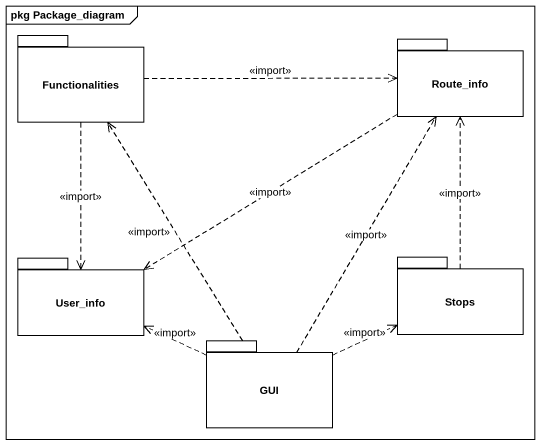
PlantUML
@startuml
mainframe pkg Package_diagram
package Functionalities {
}
package Route_info {
}
package User_info {
}
package Stops {
}
package GUI {
}
Functionalities .right.> Route_info : <<import>>
Functionalities ..> User_info : <<import>>
Route_info .left.> User_info : <<import>>
Stops .up.> Route_info : <<import>>
GUI .up.> Functionalities : <<import>>
GUI .up.> Route_info : <<import>>
GUI .left.> User_info : <<import>>
GUI .right.> Stops : <<import>>
@enduml
